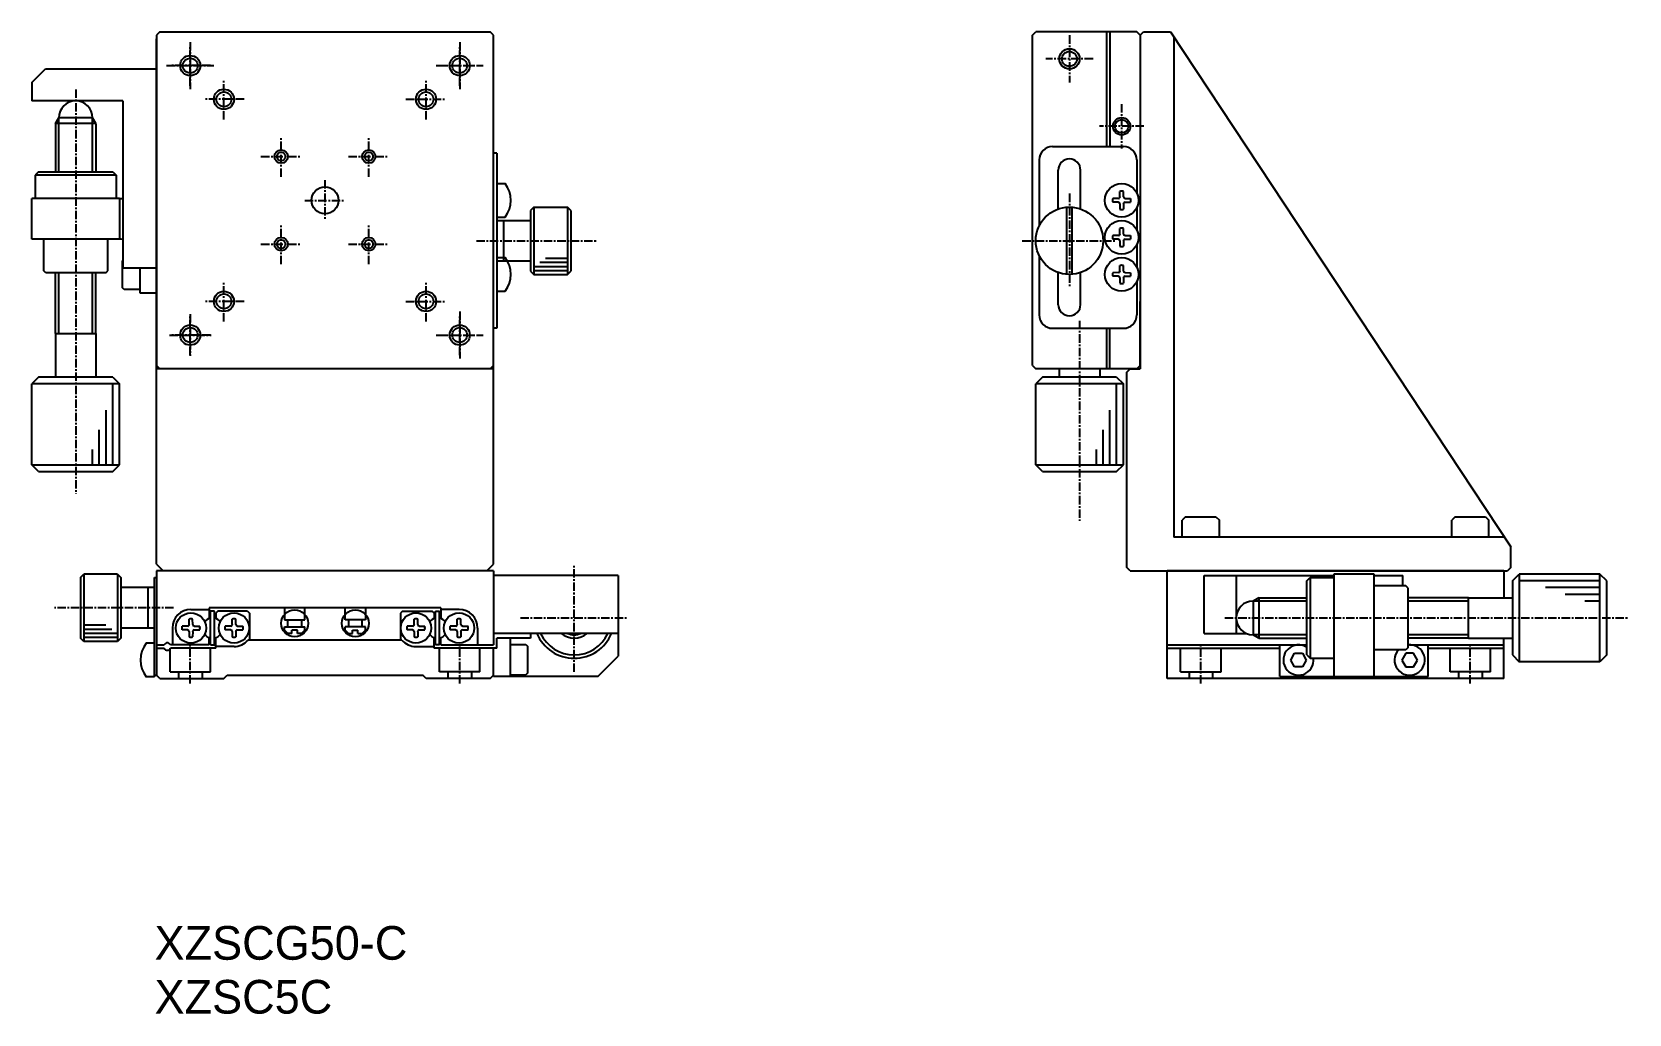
# Model space of a CAD drawing. Extents: x 135 to 372, y 25 to 171.
import ezdxf

# ---------------------------------------------------------------- set-up
doc = ezdxf.new("R2010")
doc.units = 0
doc.linetypes.add('CENTER', pattern=[2, 1.25, -0.25, 0.25, -0.25])
doc.layers.get('0').update_dxf_attribs({"linetype": 'CONTINUOUS'})
doc.layers.add('CENTER', color=1, linetype='CENTER')

msp = doc.modelspace()

# ---------------------------------------------------------------- linework, layer by layer
at = {"color": 7, "linetype": 'CONTINUOUS'}
for p, q in [((153.75, 171.17), (153.25, 170.67)), ((153.75, 171.17), (202.75, 171.17)), ((154.25, 171.17), (202.25, 171.17)), ((203.25, 170.67), (202.75, 171.17)), ((283.25, 170.67), (283.75, 171.17)), ((298.75, 171.17), (283.75, 171.17)), ((294.25, 171.17), (294.25, 154.17)), ((294.75, 171.17), (294.75, 154.17)), ((299.25, 170.67), (298.75, 171.17)), ((299.25, 170.67), (298.75, 171.17)), ((299.25, 170.67), (299.75, 171.17)), ((299.75, 171.17), (303.75, 171.17)), ((303.75, 171.17), (354.25, 94.73)), ((153.25, 170.67), (153.25, 121.67)), ((153.25, 92.17), (153.25, 170.17)), ((203.25, 121.67), (203.25, 170.67)), ((203.25, 92.17), (203.25, 170.17)), ((283.25, 121.67), (283.25, 170.67)), ((299.25, 170.67), (299.25, 161.17)), ((299.25, 170.67), (299.25, 121.17)), ((304.25, 170.42), (304.25, 96.17)), ((134.75, 163.67), (136.75, 165.67)), ((134.75, 163.67), (134.75, 160.92)), ((136.75, 165.67), (153.25, 165.67)), ((148.25, 160.92), (134.75, 160.92)), ((148.25, 160.92), (148.25, 136.17)), ((138.25, 157.56), (138.75, 158.42)), ((144.25, 157.56), (138.25, 157.56)), ((138.25, 157.56), (138.25, 150.42)), ((143.75, 158.42), (138.75, 158.42)), ((144.25, 157.56), (143.75, 158.42)), ((144.25, 157.56), (144.25, 150.42)), ((286.25, 154.17), (296.75, 154.17)), ((203.75, 153.17), (203.25, 153.17)), ((203.75, 153.17), (203.75, 127.17)), ((284.25, 152.17), (284.25, 142.35)), ((298.75, 152.17), (298.75, 147.26)), ((135.75, 150.42), (135.25, 149.92)), ((135.25, 149.92), (135.25, 146.42)), ((147.25, 149.92), (135.25, 149.92)), ((135.75, 150.42), (146.75, 150.42)), ((146.75, 150.42), (147.25, 149.92)), ((147.25, 149.92), (147.25, 146.42)), ((287.1, 144.96), (287.1, 150.67)), ((290.4, 144.82), (290.4, 150.67)), ((298.75, 151.17), (298.75, 147.26)), ((203.75, 148.67), (204.98, 148.67)), ((296.23, 146.67), (296.24, 147.5)), ((296.78, 146.67), (296.76, 147.5)), ((134.75, 140.42), (134.75, 146.42)), ((147.75, 146.42), (134.75, 146.42)), ((147.75, 146.42), (147.75, 140.42)), ((209.25, 145.17), (208.75, 144.67)), ((208.75, 144.67), (208.75, 135.67)), ((209.25, 145.17), (214.25, 145.17)), ((214.75, 144.67), (214.25, 145.17)), ((214.75, 144.67), (214.75, 135.67)), ((288.35, 135.19), (288.35, 145.16)), ((289.15, 135.19), (289.15, 145.16)), ((296.02, 146.45), (295.18, 146.43)), ((296.02, 145.9), (295.18, 145.91)), ((296.02, 146.45), (296.16, 146.51)), ((296.02, 145.9), (296.16, 145.84)), ((296.23, 146.67), (296.16, 146.51)), ((296.23, 145.67), (296.16, 145.84)), ((296.23, 145.67), (296.24, 144.85)), ((296.78, 145.67), (296.76, 144.85)), ((296.78, 146.67), (296.85, 146.51)), ((296.78, 145.67), (296.85, 145.84)), ((296.99, 146.45), (296.85, 146.51)), ((296.99, 145.9), (296.85, 145.84)), ((296.99, 146.45), (297.83, 146.43)), ((296.99, 145.9), (297.83, 145.91)), ((298.75, 145.08), (298.75, 141.76)), ((203.75, 143.67), (204.98, 143.67)), ((203.75, 143.17), (208.75, 143.17)), ((204.75, 143.17), (204.75, 137.17)), ((147.75, 140.42), (134.75, 140.42)), ((136.5, 135.72), (136.5, 140.42)), ((146, 135.72), (146, 140.42)), ((296.02, 140.95), (295.18, 140.93)), ((296.02, 140.4), (295.18, 140.41)), ((296.02, 140.95), (296.16, 141.01)), ((296.02, 140.4), (296.16, 140.34)), ((296.23, 141.17), (296.16, 141.01)), ((296.23, 140.17), (296.16, 140.34)), ((296.23, 141.17), (296.24, 142)), ((296.23, 140.17), (296.24, 139.35)), ((296.78, 141.17), (296.76, 142)), ((296.78, 140.17), (296.76, 139.35)), ((296.78, 141.17), (296.85, 141.01)), ((296.78, 140.17), (296.85, 140.34)), ((296.99, 140.95), (296.85, 141.01)), ((296.99, 140.4), (296.85, 140.34)), ((296.99, 140.95), (297.83, 140.93)), ((296.99, 140.4), (297.83, 140.41)), ((203.75, 137.67), (204.98, 137.67)), ((284.25, 137.99), (284.25, 129.17)), ((298.75, 139.58), (298.75, 136.26)), ((136.8, 135.42), (136.5, 135.72)), ((145.7, 135.42), (136.8, 135.42)), ((138.25, 126.42), (138.25, 135.42)), ((144.25, 126.42), (144.25, 135.42)), ((145.7, 135.42), (146, 135.72)), ((148.15, 137.12), (148.25, 137.22)), ((148.15, 137.12), (148.15, 133.22)), ((148.25, 136.17), (153.25, 136.17)), ((150.75, 136.17), (150.75, 132.42)), ((203.75, 137.17), (208.75, 137.17)), ((208.75, 135.67), (209.25, 135.17)), ((209.25, 135.17), (214.25, 135.17)), ((214.25, 135.17), (214.75, 135.67)), ((287.1, 130.67), (287.1, 135.39)), ((290.4, 130.67), (290.4, 135.53)), ((296.02, 135.45), (295.18, 135.43)), ((296.02, 135.45), (296.16, 135.51)), ((296.23, 135.67), (296.16, 135.51)), ((296.23, 135.67), (296.24, 136.5)), ((296.78, 135.67), (296.76, 136.5)), ((296.78, 135.67), (296.85, 135.51)), ((296.99, 135.45), (296.85, 135.51)), ((296.99, 135.45), (297.83, 135.43)), ((148.45, 132.92), (148.15, 133.22)), ((150.75, 132.92), (148.45, 132.92)), ((296.02, 134.9), (295.18, 134.91)), ((296.02, 134.9), (296.16, 134.84)), ((296.23, 134.67), (296.16, 134.84)), ((296.23, 134.67), (296.24, 133.85)), ((296.78, 134.67), (296.76, 133.85)), ((296.78, 134.67), (296.85, 134.84)), ((296.99, 134.9), (296.85, 134.84)), ((296.99, 134.9), (297.83, 134.91)), ((298.75, 134.08), (298.75, 129.17)), ((150.75, 132.42), (153.25, 132.42)), ((203.75, 132.67), (204.98, 132.67)), ((299.25, 121.67), (299.25, 131.17)), ((138.25, 126.42), (144.25, 126.42)), ((138.25, 126.42), (138.25, 119.92)), ((144.25, 126.42), (144.25, 119.92)), ((203.75, 127.17), (203.25, 127.17)), ((286.25, 127.17), (296.75, 127.17)), ((294.25, 127.17), (294.25, 121.17)), ((294.75, 121.17), (294.75, 127.17)), ((153.25, 121.67), (153.75, 121.17)), ((203.25, 121.17), (153.25, 121.17)), ((202.75, 121.17), (153.75, 121.17)), ((202.75, 121.17), (203.25, 121.67)), ((283.25, 121.67), (283.75, 121.17)), ((298.75, 121.17), (283.75, 121.17)), ((287.25, 121.17), (287.25, 119.92)), ((293.25, 121.17), (293.25, 119.92)), ((297.25, 120.67), (297.75, 121.17)), ((297.75, 121.17), (299.25, 121.17)), ((299.25, 121.67), (298.75, 121.17)), ((298.75, 121.17), (299.25, 121.67)), ((299.25, 121.67), (298.75, 121.17)), ((135.75, 119.92), (134.75, 118.92)), ((134.75, 106.92), (134.75, 118.92)), ((146.75, 119.92), (135.75, 119.92)), ((146.75, 119.92), (147.75, 118.92)), ((147.75, 106.92), (147.75, 118.92)), ((284.75, 119.92), (283.75, 118.92)), ((283.75, 106.92), (283.75, 118.92)), ((295.75, 119.92), (284.75, 119.92)), ((295.75, 119.92), (296.75, 118.92)), ((296.75, 106.92), (296.75, 118.92)), ((297.25, 91.67), (297.25, 120.67)), ((135.75, 105.92), (134.75, 106.92)), ((146.75, 105.92), (147.75, 106.92)), ((284.75, 105.92), (283.75, 106.92)), ((295.75, 105.92), (296.75, 106.92)), ((135.75, 105.92), (146.75, 105.92)), ((284.75, 105.92), (295.75, 105.92)), ((306, 99.17), (305.5, 98.67)), ((305.5, 96.17), (305.5, 98.67)), ((306, 99.17), (310.5, 99.17)), ((310.5, 99.17), (311, 98.67)), ((311, 96.17), (311, 98.67)), ((346, 99.17), (345.5, 98.67)), ((345.5, 96.17), (345.5, 98.67)), ((346, 99.17), (350.5, 99.17)), ((350.5, 99.17), (351, 98.67)), ((351, 96.17), (351, 98.67)), ((353.3, 96.17), (304.25, 96.17)), ((354.25, 91.67), (354.25, 94.73)), ((141.95, 90.17), (142.45, 90.67)), ((141.95, 90.17), (141.95, 81.17)), ((147.45, 90.67), (142.45, 90.67)), ((147.45, 90.67), (147.95, 90.17)), ((147.95, 90.17), (147.95, 81.17)), ((152.95, 75.42), (152.95, 90.17)), ((152.95, 90.17), (153.25, 90.17)), ((153.25, 92.17), (154.25, 91.17)), ((153.25, 91.17), (153.25, 80.67)), ((203.25, 91.17), (153.25, 91.17)), ((153.25, 90.67), (153.25, 79.67)), ((202.25, 91.17), (154.25, 91.17)), ((202.25, 91.17), (154.25, 91.17)), ((202.25, 91.17), (203.25, 92.17)), ((203.25, 91.17), (203.25, 80.17)), ((221.75, 90.47), (203.25, 90.47)), ((221.75, 90.47), (221.75, 78.47)), ((297.75, 91.17), (297.25, 91.67)), ((297.75, 91.17), (353.75, 91.17)), ((303.25, 75.17), (303.25, 91.17)), ((353.25, 91.17), (303.25, 91.17)), ((308.75, 81.87), (308.75, 90.47)), ((308.75, 90.47), (328, 90.47)), ((313.5, 90.47), (313.5, 81.87)), ((324, 89.67), (324.5, 90.17)), ((324.5, 90.17), (328, 90.17)), ((334, 90.67), (328, 90.67)), ((328, 90.67), (328, 75.47)), ((334, 75.47), (334, 90.67)), ((334, 90.47), (338.25, 90.47)), ((338.25, 88.92), (338.25, 90.47)), ((353.25, 91.17), (353.25, 87.17)), ((354.25, 91.67), (353.75, 91.17)), ((354.5, 89.67), (355.5, 90.67)), ((367.5, 90.67), (355.5, 90.67)), ((368.5, 89.67), (367.5, 90.67)), ((152.95, 88.67), (147.95, 88.67)), ((151.95, 88.67), (151.95, 82.67)), ((324, 78.67), (324, 89.67)), ((338.7, 88.92), (334, 88.92)), ((339, 88.62), (338.7, 88.92)), ((339, 88.62), (339, 79.72)), ((354.5, 89.67), (354.5, 78.67)), ((368.5, 78.67), (368.5, 89.67)), ((158.35, 85.42), (161.05, 85.42)), ((161.05, 85.67), (161.05, 84.09)), ((195.45, 85.67), (161.05, 85.67)), ((172.25, 85.67), (172.25, 83.87)), ((175.25, 83.87), (175.25, 85.67)), ((181.25, 83.87), (181.25, 85.67)), ((184.25, 85.67), (184.25, 83.87)), ((195.45, 85.67), (195.45, 84.09)), ((198.15, 85.42), (195.45, 85.42)), ((316.87, 87.17), (316, 86.67)), ((316, 86.67), (316, 81.67)), ((316.87, 87.17), (316.87, 81.17)), ((316.87, 87.17), (324, 87.17)), ((348, 87.17), (339, 87.17)), ((348, 81.17), (348, 87.17)), ((348, 87.17), (354.5, 87.17)), ((157.87, 82.95), (158.01, 83.01)), ((158.08, 83.17), (158.01, 83.01)), ((158.08, 83.17), (158.09, 84)), ((158.63, 83.17), (158.61, 84)), ((158.63, 83.17), (158.7, 83.01)), ((158.84, 82.95), (158.7, 83.01)), ((161.85, 85.17), (161.25, 85.17)), ((161.25, 80.17), (161.25, 85.17)), ((161.85, 80.17), (161.85, 85.17)), ((162.35, 85.17), (162.05, 84.87)), ((162.05, 84.87), (162.05, 84.09)), ((166.75, 85.17), (162.35, 85.17)), ((164.27, 82.95), (164.41, 83.01)), ((164.48, 83.17), (164.41, 83.01)), ((164.48, 83.17), (164.49, 84)), ((165.03, 83.17), (165.01, 84)), ((165.03, 83.17), (165.1, 83.01)), ((165.24, 82.95), (165.1, 83.01)), ((166.75, 85.17), (167.05, 84.87)), ((167.05, 84.87), (167.05, 80.87)), ((172.25, 83.87), (175.25, 83.87)), ((172.75, 82.87), (172.75, 83.87)), ((174.75, 83.87), (174.75, 82.87)), ((184.25, 83.87), (181.25, 83.87)), ((181.75, 83.87), (181.75, 82.87)), ((183.75, 82.87), (183.75, 83.87)), ((189.75, 85.17), (189.45, 84.87)), ((189.45, 84.87), (189.45, 80.87)), ((189.75, 85.17), (194.15, 85.17)), ((191.27, 82.95), (191.41, 83.01)), ((191.48, 83.17), (191.41, 83.01)), ((191.48, 83.17), (191.49, 84)), ((192.03, 83.17), (192.01, 84)), ((192.03, 83.17), (192.1, 83.01)), ((192.24, 82.95), (192.1, 83.01)), ((194.45, 84.87), (194.15, 85.17)), ((194.45, 84.87), (194.45, 84.09)), ((194.65, 85.17), (195.25, 85.17)), ((194.65, 80.17), (194.65, 85.17)), ((195.25, 80.17), (195.25, 85.17)), ((197.67, 82.95), (197.81, 83.01)), ((197.88, 83.17), (197.81, 83.01)), ((197.88, 83.17), (197.89, 84)), ((198.43, 83.17), (198.41, 84)), ((198.43, 83.17), (198.5, 83.01)), ((198.64, 82.95), (198.5, 83.01)), ((142.45, 80.67), (141.95, 81.17)), ((147.45, 80.67), (142.45, 80.67)), ((147.95, 81.17), (147.45, 80.67)), ((152.95, 82.67), (147.95, 82.67)), ((155.6, 82.67), (155.6, 80.17)), ((157.87, 82.95), (157.03, 82.93)), ((157.87, 82.4), (157.03, 82.41)), ((157.87, 82.4), (158.01, 82.34)), ((158.08, 82.17), (158.01, 82.34)), ((158.08, 82.17), (158.09, 81.35)), ((158.63, 82.17), (158.61, 81.35)), ((158.63, 82.17), (158.7, 82.34)), ((158.84, 82.4), (158.7, 82.34)), ((158.84, 82.95), (159.68, 82.93)), ((158.84, 82.4), (159.68, 82.41)), ((161.05, 80.17), (161.05, 81.26)), ((162.05, 79.67), (162.05, 81.26)), ((164.27, 82.95), (163.43, 82.93)), ((164.27, 82.4), (163.43, 82.41)), ((164.27, 82.4), (164.41, 82.34)), ((164.48, 82.17), (164.41, 82.34)), ((164.48, 82.17), (164.49, 81.35)), ((165.03, 82.17), (165.01, 81.35)), ((165.03, 82.17), (165.1, 82.34)), ((165.24, 82.4), (165.1, 82.34)), ((165.24, 82.95), (166.08, 82.93)), ((165.24, 82.4), (166.08, 82.41)), ((189.68, 80.87), (166.83, 80.87)), ((172.25, 82.87), (175.25, 82.87)), ((172.25, 82.37), (172.25, 82.87)), ((172.25, 82.37), (172.75, 81.87)), ((173.35, 81.87), (172.75, 81.87)), ((173.35, 81.87), (173.35, 82.37)), ((174.15, 82.37), (173.35, 82.37)), ((174.15, 81.87), (174.15, 82.37)), ((174.75, 81.87), (174.15, 81.87)), ((175.25, 82.37), (174.75, 81.87)), ((175.25, 82.37), (175.25, 82.87)), ((184.25, 82.87), (181.25, 82.87)), ((181.25, 82.37), (181.25, 82.87)), ((181.25, 82.37), (181.75, 81.87)), ((181.75, 81.87), (182.35, 81.87)), ((182.35, 82.37), (183.15, 82.37)), ((182.35, 81.87), (182.35, 82.37)), ((183.15, 81.87), (183.15, 82.37)), ((183.15, 81.87), (183.75, 81.87)), ((184.25, 82.37), (183.75, 81.87)), ((184.25, 82.37), (184.25, 82.87)), ((191.27, 82.95), (190.43, 82.93)), ((191.27, 82.4), (190.43, 82.41)), ((191.27, 82.4), (191.41, 82.34)), ((191.48, 82.17), (191.41, 82.34)), ((191.48, 82.17), (191.49, 81.35)), ((192.03, 82.17), (192.01, 81.35)), ((192.03, 82.17), (192.1, 82.34)), ((192.24, 82.4), (192.1, 82.34)), ((192.24, 82.95), (193.08, 82.93)), ((192.24, 82.4), (193.08, 82.41)), ((194.45, 79.67), (194.45, 81.26)), ((195.45, 80.17), (195.45, 81.26)), ((197.67, 82.95), (196.83, 82.93)), ((197.67, 82.4), (196.83, 82.41)), ((197.67, 82.4), (197.81, 82.34)), ((197.88, 82.17), (197.81, 82.34)), ((197.88, 82.17), (197.89, 81.35)), ((198.43, 82.17), (198.41, 81.35)), ((198.43, 82.17), (198.5, 82.34)), ((198.64, 82.4), (198.5, 82.34)), ((198.64, 82.95), (199.48, 82.93)), ((198.64, 82.4), (199.48, 82.41)), ((200.9, 82.67), (200.9, 80.17)), ((221.75, 81.87), (203.25, 81.87)), ((208.75, 81.17), (203.75, 81.17)), ((203.75, 79.67), (203.75, 81.17)), ((205.75, 81.17), (205.75, 75.47)), ((208.75, 81.87), (208.75, 81.17)), ((308.75, 81.87), (315.02, 81.87)), ((316.87, 81.17), (316, 81.67)), ((316.87, 81.17), (324, 81.17)), ((348, 81.17), (339, 81.17)), ((348, 81.17), (354.5, 81.17)), ((353.25, 75.17), (353.25, 81.17)), ((152.95, 80.42), (151.73, 80.42)), ((153.25, 80.17), (154.4, 80.17)), ((153.25, 79.67), (153.25, 75.67)), ((153.25, 79.67), (154.4, 79.67)), ((161.05, 80.17), (155.31, 80.17)), ((162.05, 79.67), (155.31, 79.67)), ((161.25, 80.17), (161.85, 80.17)), ((164.75, 79.92), (162.05, 79.92)), ((191.75, 79.92), (194.45, 79.92)), ((203.25, 79.67), (194.45, 79.67)), ((195.25, 80.17), (194.65, 80.17)), ((195.45, 80.17), (203.25, 80.17)), ((203.25, 75.47), (203.25, 79.67)), ((203.75, 79.67), (203.25, 79.67)), ((205.75, 80.22), (208.05, 80.22)), ((208.05, 80.22), (208.35, 79.92)), ((208.35, 76.02), (208.35, 79.92)), ((218.75, 75.47), (221.75, 78.47)), ((303.25, 80.17), (324, 80.17)), ((303.25, 79.67), (320, 79.67)), ((320, 75.47), (320, 80.17)), ((321.6, 77.92), (322.18, 78.92)), ((322.18, 78.92), (323.33, 78.92)), ((323.33, 78.92), (323.91, 77.92)), ((324, 78.67), (324.5, 78.17)), ((338.7, 79.42), (334, 79.42)), ((338.68, 78.92), (338.1, 77.92)), ((339.83, 78.92), (338.68, 78.92)), ((339, 79.72), (338.7, 79.42)), ((339.25, 80.17), (353.25, 80.17)), ((340.41, 77.92), (339.83, 78.92)), ((342, 75.47), (342, 80.17)), ((342, 79.67), (353.25, 79.67)), ((354.5, 78.67), (355.5, 77.67)), ((368.5, 78.67), (367.5, 77.67)), ((208.35, 76.02), (208.05, 75.72)), ((322.18, 76.92), (321.6, 77.92)), ((323.33, 76.92), (322.18, 76.92)), ((323.91, 77.92), (323.33, 76.92)), ((324.5, 78.17), (328, 78.17)), ((338.1, 77.92), (338.68, 76.92)), ((338.68, 76.92), (339.83, 76.92)), ((339.83, 76.92), (340.41, 77.92)), ((367.5, 77.67), (355.5, 77.67)), ((152.95, 75.42), (151.73, 75.42)), ((152.95, 75.67), (153.25, 75.67)), ((153.75, 75.17), (153.25, 75.67)), ((153.75, 75.17), (163.25, 75.17)), ((163.25, 75.17), (163.75, 75.67)), ((163.75, 75.67), (192.75, 75.67)), ((193.25, 75.17), (192.75, 75.67)), ((202.75, 75.17), (193.25, 75.17)), ((202.75, 75.17), (203.25, 75.67)), ((218.75, 75.47), (203.25, 75.47)), ((205.75, 75.72), (208.05, 75.72)), ((353.25, 75.17), (303.25, 75.17)), ((320, 75.47), (342, 75.47))]:
    msp.add_line(p, q, dxfattribs=at)
at = {"color": 3, "linetype": 'CONTINUOUS'}
for p, q in [((138.75, 150.42), (138.75, 158.42)), ((143.75, 150.42), (143.75, 158.42)), ((209.25, 145.17), (209.25, 135.17)), ((214.25, 145.17), (214.25, 135.17)), ((210.99, 137.57), (214.25, 137.57)), ((138.75, 126.42), (138.75, 135.42)), ((143.75, 126.42), (143.75, 135.42)), ((209.25, 136.37), (214.25, 136.37)), ((209.25, 135.77), (214.25, 135.77)), ((210.12, 136.97), (214.25, 136.97)), ((147.75, 118.92), (134.75, 118.92)), ((146.75, 106.92), (146.75, 118.92)), ((296.75, 118.92), (283.75, 118.92)), ((295.75, 106.92), (295.75, 118.92)), ((145.75, 106.92), (145.75, 115.04)), ((294.75, 106.92), (294.75, 115.04)), ((144.75, 106.92), (144.75, 112.09)), ((293.75, 106.92), (293.75, 112.09)), ((143.75, 106.92), (143.75, 109.16)), ((292.75, 106.92), (292.75, 109.16)), ((134.75, 106.92), (147.75, 106.92)), ((283.75, 106.92), (296.75, 106.92)), ((142.45, 90.67), (142.45, 80.67)), ((147.45, 90.67), (147.45, 80.67)), ((324.5, 90.17), (324.5, 78.17)), ((355.5, 90.67), (355.5, 77.67)), ((367.5, 77.67), (367.5, 90.67)), ((367.5, 89.67), (355.5, 89.67)), ((367.5, 88.67), (359.39, 88.67)), ((324, 86.67), (316, 86.67)), ((348, 86.67), (339, 86.67)), ((367.5, 87.67), (362.33, 87.67)), ((367.5, 86.67), (365.27, 86.67)), ((145.72, 83.07), (142.45, 83.07)), ((146.59, 82.47), (142.45, 82.47)), ((147.45, 81.87), (142.45, 81.87)), ((147.45, 81.27), (142.45, 81.27)), ((324, 81.67), (316, 81.67)), ((348, 81.67), (339, 81.67)), ((155.25, 76.17), (155.25, 79.67)), ((161.25, 76.17), (161.25, 79.67)), ((195.25, 76.17), (195.25, 79.67)), ((201.25, 76.17), (201.25, 79.67)), ((305.25, 76.17), (305.25, 79.67)), ((311.25, 76.17), (311.25, 79.67)), ((345.25, 76.17), (345.25, 79.67)), ((351.25, 76.17), (351.25, 79.67)), ((155.25, 76.17), (161.25, 76.17)), ((156.5, 76.17), (156.5, 75.17)), ((160, 76.17), (160, 75.17)), ((201.25, 76.17), (195.25, 76.17)), ((196.5, 76.17), (196.5, 75.17)), ((200, 76.17), (200, 75.17)), ((305.25, 76.17), (311.25, 76.17)), ((306.5, 76.17), (306.5, 75.17)), ((310, 76.17), (310, 75.17)), ((351.25, 76.17), (345.25, 76.17)), ((346.5, 76.17), (346.5, 75.17)), ((350, 76.17), (350, 75.17))]:
    msp.add_line(p, q, dxfattribs=at)
for centre, radius in [((288.75, 167.17), 1.5), ((158.25, 166.17), 1.5), ((198.25, 166.17), 1.5), ((163.25, 161.17), 1.5), ((193.25, 161.17), 1.5), ((296.5, 157.17), 1.3), ((171.75, 152.67), 0.65), ((184.75, 152.67), 0.65), ((171.75, 139.67), 0.65), ((184.75, 139.67), 0.65), ((163.25, 131.17), 1.5), ((193.25, 131.17), 1.5), ((158.25, 126.17), 1.5), ((198.25, 126.17), 1.5), ((173.75, 83.37), 2), ((182.75, 83.37), 2)]:
    msp.add_circle(centre, radius, dxfattribs=at)
at = {"color": 7, "linetype": 'CONTINUOUS'}
for centre, radius in [((158.25, 166.17), 1.1), ((198.25, 166.17), 1.1), ((288.75, 167.17), 1.1), ((163.25, 161.17), 1.1), ((193.25, 161.17), 1.1), ((296.5, 157.17), 1), ((171.75, 152.67), 1), ((184.75, 152.67), 1), ((178.25, 146.17), 2), ((296.5, 146.17), 2.5), ((288.75, 140.17), 5), ((296.5, 140.67), 2.5), ((171.75, 139.67), 1), ((184.75, 139.67), 1), ((296.5, 135.17), 2.5), ((163.25, 131.17), 1.1), ((193.25, 131.17), 1.1), ((158.25, 126.17), 1.1), ((198.25, 126.17), 1.1), ((158.35, 82.67), 2.25), ((164.75, 82.67), 2.25), ((191.75, 82.67), 2.25), ((198.15, 82.67), 2.25)]:
    msp.add_circle(centre, radius, dxfattribs=at)
for centre, radius, start, end in [((141.25, 158.42), 2.5, 360, 180), ((286.25, 152.17), 2, 90, 180), ((296.75, 152.17), 2, 0, 90), ((288.75, 150.67), 1.65, 0, 180), ((201.85, 146.17), 4, 321.3178, 38.6822), ((296.5, 146.17), 1.35, 78.8959, 101.1041), ((147.75, 149.42), 3, 270, 279.5941), ((296.5, 146.17), 1.35, 168.8959, 191.1041), ((296.5, 146.17), 1.35, 258.8959, 281.1041), ((296.5, 146.17), 1.35, 348.8959, 11.1041), ((147.75, 137.42), 3, 80.4059, 90), ((296.5, 140.67), 1.35, 168.8959, 191.1041), ((296.5, 140.67), 1.35, 78.8959, 101.1041), ((296.5, 140.67), 1.35, 348.8959, 11.1041), ((201.85, 135.17), 4, 321.3178, 38.6822), ((296.5, 140.67), 1.35, 258.8959, 281.1041), ((296.5, 135.17), 1.35, 168.8959, 191.1041), ((296.5, 135.17), 1.35, 78.8959, 101.1041), ((296.5, 135.17), 1.35, 348.8959, 11.1041), ((296.5, 135.17), 1.35, 258.8959, 281.1041), ((288.75, 130.67), 1.65, 180, 0), ((286.25, 129.17), 2, 180, 270), ((296.75, 129.17), 2, 270, 0), ((158.35, 82.67), 2.75, 90, 180), ((198.15, 82.67), 2.75, 0, 90), ((316, 84.17), 2.5, 90, 270), ((158.35, 82.67), 1.35, 78.8959, 101.1041), ((161.55, 82.67), 1.5, 101.537, 140.6871), ((161.55, 82.67), 1.5, 39.3129, 78.463), ((164.75, 82.67), 1.35, 78.8959, 101.1041), ((191.75, 82.67), 1.35, 78.8959, 101.1041), ((194.95, 82.67), 1.5, 101.537, 140.6871), ((194.95, 82.67), 1.5, 39.3129, 78.463), ((198.15, 82.67), 1.35, 78.8959, 101.1041), ((158.35, 82.67), 1.35, 168.8959, 191.1041), ((158.35, 82.67), 1.35, 258.8959, 281.1041), ((158.35, 82.67), 1.35, 348.8959, 11.1041), ((161.55, 82.67), 1.5, 219.3129, 258.463), ((161.55, 82.67), 1.5, 281.537, 320.6871), ((164.75, 82.67), 1.35, 168.8959, 191.1041), ((164.75, 82.67), 1.35, 258.8959, 281.1041), ((164.75, 82.67), 2.75, 270, 319.1149), ((164.75, 82.67), 1.35, 348.8959, 11.1041), ((191.75, 82.67), 2.75, 220.8851, 270), ((191.75, 82.67), 1.35, 168.8959, 191.1041), ((191.75, 82.67), 1.35, 258.8959, 281.1041), ((191.75, 82.67), 1.35, 348.8959, 11.1041), ((194.95, 82.67), 1.5, 219.3129, 258.463), ((194.95, 82.67), 1.5, 281.537, 320.6872), ((198.15, 82.67), 1.35, 168.8959, 191.1041), ((198.15, 82.67), 1.35, 258.8959, 281.1041), ((198.15, 82.67), 1.35, 348.8959, 11.1041), ((215.25, 84.17), 6, 202.5403, 337.4597), ((215.25, 84.17), 3, 230.0555, 309.9445), ((215.25, 84.17), 2.5, 246.9261, 293.0739), ((154.85, 77.92), 4, 141.3178, 218.6822), ((154.85, 79.97), 0.5, 23.5782, 156.4218), ((154.85, 79.87), 0.5, 203.5782, 336.4218), ((322.75, 77.92), 2.25, 56.251, 6.3794), ((339.25, 77.92), 2.25, 138.1897, 96.3794)]:
    msp.add_arc(centre, radius, start, end, dxfattribs=at)
at = {"color": 3, "linetype": 'CONTINUOUS'}
msp.add_arc((215.25, 84.17), 5.5, 204.7199, 335.2801, dxfattribs=at)
at = {"layer": 'CENTER', "color": 1, "linetype": 'CENTER'}
for p, q in [((158.25, 169.67), (158.25, 162.67)), ((158.25, 163.17), (158.25, 169.17)), ((198.25, 169.67), (198.25, 162.67)), ((198.25, 163.17), (198.25, 169.17)), ((288.75, 170.67), (288.75, 163.67)), ((154.75, 166.17), (161.75, 166.17)), ((161.25, 166.17), (155.25, 166.17)), ((194.75, 166.17), (201.75, 166.17)), ((195.25, 166.17), (201.25, 166.17)), ((292.25, 167.17), (285.25, 167.17)), ((163.25, 158.17), (163.25, 164.17)), ((193.25, 158.17), (193.25, 164.17)), ((141.25, 162.62), (141.25, 102.61)), ((166.25, 161.17), (160.25, 161.17)), ((190.25, 161.17), (196.25, 161.17)), ((296.5, 160.47), (296.5, 153.87)), ((299.8, 157.17), (293.2, 157.17)), ((171.75, 149.67), (171.75, 155.67)), ((184.75, 149.67), (184.75, 155.67)), ((168.75, 152.67), (174.75, 152.67)), ((181.75, 152.67), (187.75, 152.67)), ((178.25, 149.17), (178.25, 143.17)), ((288.75, 147.17), (288.75, 133.17)), ((175.25, 146.17), (181.25, 146.17)), ((171.75, 136.67), (171.75, 142.67)), ((184.75, 136.67), (184.75, 142.67)), ((200.73, 140.17), (218.62, 140.17)), ((281.75, 140.17), (295.75, 140.17)), ((168.75, 139.67), (174.75, 139.67)), ((181.75, 139.67), (187.75, 139.67)), ((163.25, 128.17), (163.25, 134.17)), ((193.25, 128.17), (193.25, 134.17)), ((166.25, 131.17), (160.25, 131.17)), ((190.25, 131.17), (196.25, 131.17)), ((158.25, 129.27), (158.25, 123.07)), ((158.25, 123.17), (158.25, 129.17)), ((198.25, 129.67), (198.25, 122.67)), ((198.25, 123.17), (198.25, 129.17)), ((290.25, 128.28), (290.25, 98.6)), ((155.15, 126.17), (161.35, 126.17)), ((161.25, 126.17), (155.25, 126.17)), ((194.75, 126.17), (201.75, 126.17)), ((195.25, 126.17), (201.25, 126.17)), ((215.25, 76.17), (215.25, 92.17)), ((155.78, 85.67), (138.09, 85.67)), ((207.25, 84.17), (223.25, 84.17)), ((311.81, 84.17), (371.81, 84.17)), ((158.25, 74.41), (158.25, 80.16)), ((198.25, 74.41), (198.25, 80.16)), ((308.25, 74.41), (308.25, 80.16)), ((348.25, 74.41), (348.25, 80.16))]:
    msp.add_line(p, q, dxfattribs=at)

# ---------------------------------------------------------------- texts
at = {"color": 7, "linetype": 'CONTINUOUS'}
for s, p in [('XZSCG50-C', (152.95, 33.42)), ('XZSC5C', (152.95, 25.42))]:
    msp.add_text(s, height=5, dxfattribs=at).set_placement(p)

doc.saveas('drawing.dxf')
